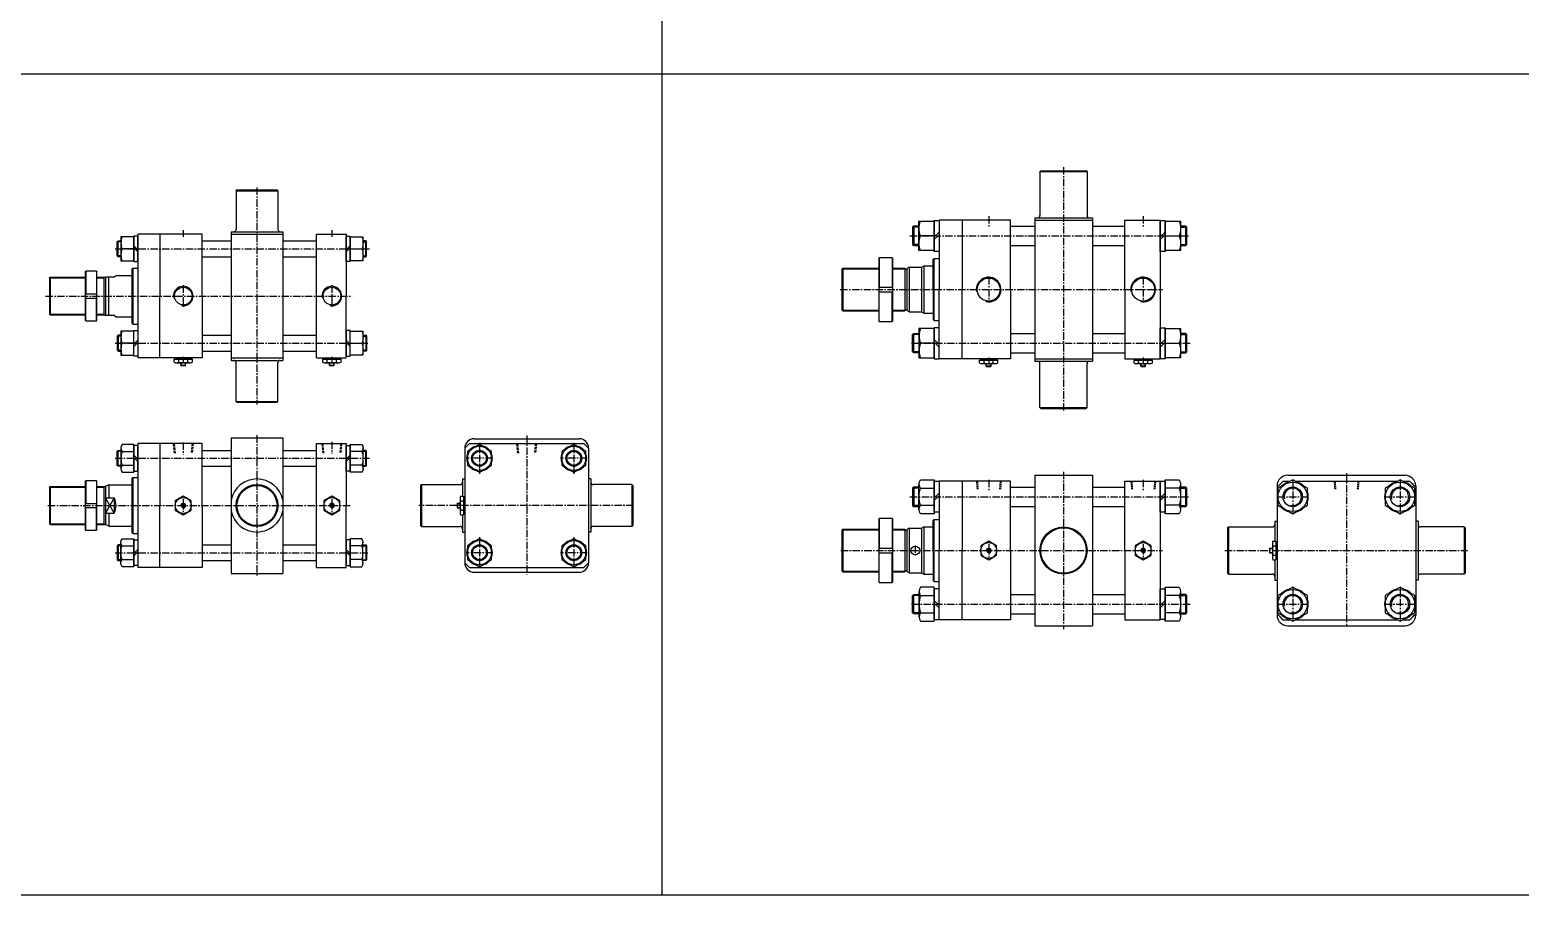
# Model space of a CAD drawing. Extents: x -819 to 8634, y 0 to 4453.
# Drawn here: x 2577 to 5105, y 0 to 1467 of the extents above; entities that cross this region are included whole.
import ezdxf

# ---------------------------------------------------------------- set-up
doc = ezdxf.new("R2010")
doc.units = 0
doc.header["$LTSCALE"] = 10
doc.header["$MEASUREMENT"] = 0
for name, pattern in [('CENTER', [2, 1.25, -0.25, 0.25, -0.25]), ('CENTERX2', [4, 2.5, -0.5, 0.5, -0.5]), ('HIDDEN', [0.375, 0.25, -0.125])]:
    doc.linetypes.add(name, pattern=pattern)
doc.layers.get('0').update_dxf_attribs({"linetype": 'CONTINUOUS'})
doc.layers.get('DEFPOINTS').update_dxf_attribs({"linetype": 'CONTINUOUS'})
for name, color, linetype in [('CEN', 1, 'CENTERX2'), ('CENTER', 1, 'CENTER'), ('ML', 7, 'CONTINUOUS'), ('THIN', 3, 'CONTINUOUS'), ('외형선', 3, 'CONTINUOUS')]:
    doc.layers.add(name, color=color, linetype=linetype)

msp = doc.modelspace()

# ---------------------------------------------------------------- linework, layer by layer
for p, q in [((3649.8, 0), (3649.8, 2934)), ((8634.1, 1392), (0, 1392)), ((8634.1, 0), (0, 0))]:
    msp.add_line(p, q)
at = {"color": 7, "linetype": 'Continuous'}
for p, q in [((2823.2, 908.7), (2823.2, 910.7)), ((2823.2, 910.7), (2852.3, 910.7)), ((2852.3, 908.7), (2852.3, 910.7)), ((3075.2, 908.7), (3075.2, 910.7)), ((3075.2, 910.7), (3104.3, 910.7)), ((3104.3, 908.7), (3104.3, 910.7)), ((2822.2, 903.7), (2822.2, 908.7)), ((2822.2, 908.7), (2828.5, 908.7)), ((2825.3, 902.7), (2850.2, 902.7)), ((2828.5, 908.7), (2853.3, 908.7)), ((2829.9, 903.7), (2829.9, 908.7)), ((2833.7, 902.9), (2833.7, 902.9)), ((2833.7, 898.2), (2833.7, 902.7)), ((2833.7, 898.2), (2834.2, 897.7)), ((2841.7, 898.2), (2833.7, 898.2)), ((2834.2, 897.7), (2841.2, 897.7)), ((2841.7, 898.2), (2841.2, 897.7)), ((2841.7, 898.2), (2841.7, 902.7)), ((2845.5, 903.7), (2845.5, 908.7)), ((2853.3, 903.7), (2853.3, 908.7)), ((3074.2, 903.7), (3074.2, 908.7)), ((3074.2, 908.7), (3080.5, 908.7)), ((3077.3, 902.7), (3102.2, 902.7)), ((3080.5, 908.7), (3105.3, 908.7)), ((3081.9, 903.7), (3081.9, 908.7)), ((3085.7, 902.9), (3085.7, 902.9)), ((3085.7, 898.2), (3085.7, 902.7)), ((3085.7, 898.2), (3086.2, 897.7)), ((3093.7, 898.2), (3085.7, 898.2)), ((3086.2, 897.7), (3093.2, 897.7)), ((3093.7, 898.2), (3093.2, 897.7)), ((3093.7, 898.2), (3093.7, 902.7)), ((3097.5, 903.7), (3097.5, 908.7)), ((3105.3, 903.7), (3105.3, 908.7)), ((4188.2, 902.2), (4188.2, 907.2)), ((4188.2, 907.2), (4194.5, 907.2)), ((4189.2, 907.2), (4189.2, 909.2)), ((4189.2, 909.2), (4218.3, 909.2)), ((4191.3, 901.2), (4216.2, 901.2)), ((4194.5, 907.2), (4219.3, 907.2)), ((4196, 902.2), (4196, 907.2)), ((4199.7, 901.4), (4199.7, 901.4)), ((4199.7, 896.7), (4199.7, 901.2)), ((4199.7, 896.7), (4200.2, 896.2)), ((4207.7, 896.7), (4199.7, 896.7)), ((4200.2, 896.2), (4207.2, 896.2)), ((4207.7, 896.7), (4207.2, 896.2)), ((4207.7, 896.7), (4207.7, 901.2)), ((4211.5, 902.2), (4211.5, 907.2)), ((4218.3, 907.2), (4218.3, 909.2)), ((4219.3, 902.2), (4219.3, 907.2)), ((4450.2, 902.2), (4450.2, 907.2)), ((4450.2, 907.2), (4456.5, 907.2)), ((4451.2, 907.2), (4451.2, 909.2)), ((4451.2, 909.2), (4480.3, 909.2)), ((4453.3, 901.2), (4478.2, 901.2)), ((4456.5, 907.2), (4481.3, 907.2)), ((4458, 902.2), (4458, 907.2)), ((4461.7, 901.4), (4461.7, 901.4)), ((4461.7, 896.7), (4461.7, 901.2)), ((4461.7, 896.7), (4462.2, 896.2)), ((4469.7, 896.7), (4461.7, 896.7)), ((4462.2, 896.2), (4469.2, 896.2)), ((4469.7, 896.7), (4469.2, 896.2)), ((4469.7, 896.7), (4469.7, 901.2)), ((4473.5, 902.2), (4473.5, 907.2)), ((4480.3, 907.2), (4480.3, 909.2)), ((4481.3, 902.2), (4481.3, 907.2)), ((3302.6, 664.6), (3302.1, 664.1)), ((3302.1, 664.1), (3302.1, 657.1)), ((3302.6, 664.6), (3307.1, 664.6)), ((3302.6, 656.6), (3302.6, 664.6)), ((3307.1, 673), (3307.1, 648.2)), ((3307.3, 664.6), (3307.3, 664.6)), ((3308, 676.2), (3313.1, 676.2)), ((3308, 668.4), (3313.1, 668.4)), ((3313.1, 676.2), (3313.1, 669.8)), ((3313.1, 675.2), (3315.1, 675.2)), ((3313.1, 669.8), (3313.1, 645)), ((3315.1, 675.2), (3315.1, 646)), ((3302.6, 656.6), (3302.1, 657.1)), ((3302.6, 656.6), (3307.1, 656.6)), ((3308, 652.8), (3313.1, 652.8)), ((3308, 645), (3313.1, 645)), ((3313.1, 646), (3315.1, 646)), ((4680.4, 588.3), (4679.9, 587.8)), ((4679.9, 587.8), (4679.9, 580.8)), ((4680.4, 588.3), (4684.9, 588.3)), ((4680.4, 580.3), (4680.4, 588.3)), ((4684.9, 596.7), (4684.9, 571.9)), ((4685.1, 588.3), (4685.1, 588.3)), ((4685.9, 599.9), (4690.9, 599.9)), ((4685.9, 592.1), (4690.9, 592.1)), ((4690.9, 599.9), (4690.9, 593.6)), ((4690.9, 598.9), (4692.9, 598.9)), ((4690.9, 593.6), (4690.9, 568.7)), ((4692.9, 598.9), (4692.9, 569.7)), ((4680.4, 580.3), (4679.9, 580.8)), ((4680.4, 580.3), (4684.9, 580.3)), ((4685.9, 576.5), (4690.9, 576.5)), ((4685.9, 568.7), (4690.9, 568.7)), ((4690.9, 569.7), (4692.9, 569.7))]:
    msp.add_line(p, q, dxfattribs=at)
for points in [[(2824.2, 652.8), (2837.7, 645), (2851.2, 652.8), (2851.2, 668.4), (2837.7, 676.2), (2824.2, 668.4)], [(2836.3, 663.1), (2834.9, 660.6), (2836.3, 658.1), (2839.2, 658.1), (2840.6, 660.6), (2839.2, 663.1)], [(3076.2, 652.8), (3089.7, 645), (3103.2, 652.8), (3103.2, 668.4), (3089.7, 676.2), (3076.2, 668.4)], [(3088.3, 663.1), (3086.9, 660.6), (3088.3, 658.1), (3091.2, 658.1), (3092.6, 660.6), (3091.2, 663.1)], [(4190.2, 576.5), (4203.7, 568.7), (4217.2, 576.5), (4217.2, 592.1), (4203.7, 599.9), (4190.2, 592.1)], [(4202.3, 586.8), (4200.9, 584.3), (4202.3, 581.8), (4205.2, 581.8), (4206.6, 584.3), (4205.2, 586.8)], [(4452.2, 576.5), (4465.7, 568.7), (4479.2, 576.5), (4479.2, 592.1), (4465.7, 599.9), (4452.2, 592.1)], [(4464.3, 586.8), (4462.9, 584.3), (4464.3, 581.8), (4467.2, 581.8), (4468.6, 584.3), (4467.2, 586.8)]]:
    msp.add_lwpolyline(points, close=True, dxfattribs=at)
for centre, radius in [((2837.7, 660.6), 13.5), ((2837.7, 660.6), 3.5), ((3089.7, 660.6), 13.5), ((3089.7, 660.6), 3.5), ((4203.7, 584.3), 13.5), ((4203.7, 584.3), 3.5), ((4465.7, 584.3), 13.5), ((4465.7, 584.3), 3.5)]:
    msp.add_circle(centre, radius, dxfattribs=at)
for centre, radius, start, end in [((2825.3, 908.3), 5.62, 235.6158, 270), ((2826, 910.9), 8.22, 241.7006, 298.2994), ((2837.7, 934), 31.3, 255.6172, 270.0141), ((2837.7, 934), 31.3, 269.9859, 284.3828), ((2849.4, 910.9), 8.22, 241.7006, 298.2994), ((3077.3, 908.3), 5.62, 235.6158, 270), ((3078, 910.9), 8.22, 241.7006, 298.2994), ((3089.7, 934), 31.3, 255.6172, 270.0141), ((3089.7, 934), 31.3, 269.9859, 284.3828), ((3101.4, 910.9), 8.22, 241.7006, 298.2994), ((4191.3, 906.8), 5.62, 235.6158, 270), ((4192.1, 909.4), 8.22, 241.7006, 298.2994), ((4203.7, 932.5), 31.3, 255.6172, 270.0141), ((4203.8, 932.5), 31.3, 269.9859, 284.3828), ((4215.4, 909.4), 8.22, 241.7006, 298.2994), ((4453.3, 906.8), 5.62, 235.6158, 270), ((4454.1, 909.4), 8.22, 241.7006, 298.2994), ((4465.7, 932.5), 31.3, 255.6172, 270.0141), ((4465.8, 932.5), 31.3, 269.9859, 284.3828), ((4477.4, 909.4), 8.22, 241.7006, 298.2994), ((3312.7, 673), 5.62, 145.6158, 180), ((3315.3, 672.3), 8.22, 151.7006, 208.2994), ((3338.4, 660.6), 31.3, 165.6172, 180.0141), ((3338.4, 660.6), 31.3, 179.9859, 194.3828), ((3315.3, 648.9), 8.22, 151.7006, 208.2994), ((4690.5, 596.7), 5.62, 145.6158, 180), ((4693.1, 596), 8.22, 151.7006, 208.2994), ((4716.2, 584.3), 31.3, 165.6172, 180.0141), ((4716.2, 584.3), 31.3, 179.9859, 194.3828), ((4693.1, 572.6), 8.22, 151.7006, 208.2994)]:
    msp.add_arc(centre, radius, start, end, dxfattribs=at)
at = {"layer": 'CEN', "color": 1, "linetype": 'CENTER'}
for p, q in [((4330.7, 1234.2), (4330.7, 819.2)), ((2962.7, 1199.7), (2962.7, 831.7)), ((2962.7, 779.6), (2962.7, 541.6)), ((4330.7, 717.8), (4330.7, 450.8))]:
    msp.add_line(p, q, dxfattribs=at)
at = {"layer": 'CENTER'}
for p, q in [((3340.1, 766.7), (3340.1, 714.5)), ((3500.1, 766.7), (3500.1, 714.5)), ((3362.7, 740.6), (3317.4, 740.6)), ((3522.7, 740.6), (3477.4, 740.6)), ((4719.4, 704.2), (4719.4, 646.5)), ((4901.4, 704.2), (4901.4, 646.5)), ((4693, 675.3), (4745.7, 675.3)), ((4875, 675.3), (4927.7, 675.3)), ((3340.1, 606.7), (3340.1, 554.5)), ((3500.1, 606.7), (3500.1, 554.5)), ((3362.7, 580.6), (3317.4, 580.6)), ((3522.7, 580.6), (3477.4, 580.6)), ((4719.4, 522.2), (4719.4, 464.5)), ((4901.4, 522.2), (4901.4, 464.5)), ((4693, 493.3), (4745.7, 493.3)), ((4875, 493.3), (4927.7, 493.3))]:
    msp.add_line(p, q, dxfattribs=at)
at = {"layer": 'DEFPOINTS', "color": 0, "linetype": 'ByBlock'}
for p in [(3311.1, 615.6), (3529.1, 615.6), (4688.9, 534.3), (4931.9, 534.3)]:
    msp.add_point(p, dxfattribs=at)
at = {"layer": 'ML'}
for p, q in [((4290.7, 1226.7), (4292.2, 1228.2)), ((4290.7, 1226.7), (4290.7, 1152.2)), ((4290.7, 1226.7), (4370.7, 1226.7)), ((4292.2, 1228.2), (4369.2, 1228.2)), ((4370.7, 1226.7), (4369.2, 1228.2)), ((4370.7, 1226.7), (4370.7, 1152.2)), ((2927.2, 1194.2), (2928.7, 1195.7)), ((2927.2, 1194.2), (2998.2, 1194.2)), ((2927.2, 1194.2), (2927.2, 1128.7)), ((2928.7, 1195.7), (2996.7, 1195.7)), ((2998.2, 1194.2), (2996.7, 1195.7)), ((2998.2, 1194.2), (2998.2, 1128.7)), ((4281.7, 1148.2), (4281.7, 905.2)), ((4281.7, 1148.2), (4379.7, 1148.2)), ((4281.7, 1144.2), (4379.7, 1144.2)), ((4379.7, 1148.2), (4379.7, 905.2)), ((4434.7, 1026.7), (4434.7, 1144.2)), ((4434.7, 1144.2), (4494.7, 1144.2)), ((4494.7, 1144.2), (4494.7, 909.2)), ((2760.7, 1120.7), (2760.7, 910.7)), ((2797.7, 1120.7), (2760.7, 1120.7)), ((2760.7, 1120.7), (2760.7, 1120.7)), ((2918.7, 1124.7), (2918.7, 906.7)), ((2918.7, 1124.7), (3006.7, 1124.7)), ((2918.7, 1120.7), (3006.7, 1120.7)), ((3006.7, 1124.7), (3006.7, 906.7)), ((4076.6, 1134.2), (4076.6, 1101.2)), ((4111.5, 1117.7), (4087.8, 1117.7)), ((4111.5, 1115.9), (4119.7, 1124.1)), ((4111.5, 1111.3), (4119.7, 1119.5)), ((4502.9, 1124.1), (4494.7, 1115.9)), ((4502.9, 1119.5), (4494.7, 1111.3)), ((4502.9, 1117.7), (4526.7, 1117.7)), ((4537.9, 1101.2), (4537.9, 1134.2)), ((2727.4, 1082.2), (2727.4, 1109.2)), ((2753.9, 1095.7), (2733.8, 1095.7)), ((2753.9, 1101), (2760.7, 1094.2)), ((2753.9, 1097.2), (2760.7, 1090.4)), ((3120.5, 1101), (3113.7, 1094.2)), ((3120.5, 1097.2), (3113.7, 1090.4)), ((3120.5, 1095.7), (3140.7, 1095.7)), ((3147.1, 1082.2), (3147.1, 1109.2)), ((2750.7, 1061.7), (2752.2, 1063.2)), ((2750.7, 1061.7), (2750.7, 969.7)), ((2752.2, 1063.2), (2752.2, 968.2)), ((3954.7, 1061.2), (3956.2, 1062.7)), ((3956.2, 1062.7), (3956.2, 990.7)), ((4017.2, 1079.7), (4018.2, 1080.7)), ((4017.2, 1079.7), (4017.2, 973.7)), ((4018.2, 1080.7), (4018.2, 1030.7)), ((4040.2, 1080.7), (4018.2, 1080.7)), ((4040.2, 1080.7), (4040.2, 1030.7)), ((4040.2, 1080.7), (4041.2, 1079.7)), ((4041.2, 973.7), (4041.2, 1079.7)), ((4068.7, 1064.7), (4064.7, 1062.4)), ((4089.7, 1064.7), (4093.7, 1066.7)), ((2610.7, 1046.2), (2612.2, 1047.7)), ((2610.7, 1046.2), (2610.7, 985.2)), ((2612.2, 1047.7), (2612.2, 983.7)), ((2671.3, 1056.7), (2672.3, 1057.7)), ((2671.3, 1056.7), (2671.3, 974.7)), ((2690.3, 1057.7), (2672.3, 1057.7)), ((2672.3, 1057.7), (2672.3, 1019.2)), ((2690.3, 1057.7), (2690.3, 1019.2)), ((2690.3, 1057.7), (2691.3, 1056.7)), ((2691.3, 974.7), (2691.3, 1056.7)), ((2702.7, 1047.7), (2702.7, 983.7)), ((2705.7, 1048.2), (2705.7, 983.2)), ((2711.7, 983.2), (2711.7, 1048.2)), ((2720.7, 1048.2), (2723.7, 1050.7)), ((2671.3, 1019.2), (2691.3, 1019.2)), ((2671.3, 1012.2), (2691.3, 1012.2)), ((2672.3, 973.7), (2672.3, 1012.2)), ((2690.3, 973.7), (2690.3, 1012.2)), ((4017.2, 1030.7), (4041.2, 1030.7)), ((4017.2, 1022.7), (4041.2, 1022.7)), ((4018.2, 972.7), (4018.2, 1022.7)), ((4040.2, 972.7), (4040.2, 1022.7)), ((4434.7, 1026.7), (4434.7, 909.2)), ((3954.7, 992.2), (3956.2, 990.7)), ((4068.7, 988.7), (4064.7, 991)), ((4089.7, 988.7), (4093.7, 986.7)), ((2610.7, 985.2), (2612.2, 983.7)), ((2671.3, 974.7), (2672.3, 973.7)), ((2672.3, 973.7), (2690.3, 973.7)), ((2690.3, 973.7), (2691.3, 974.7)), ((2720.7, 983.2), (2723.7, 980.7)), ((2750.7, 969.7), (2752.2, 968.2)), ((4018.2, 972.7), (4017.2, 973.7)), ((4018.2, 972.7), (4040.2, 972.7)), ((4040.2, 972.7), (4041.2, 973.7)), ((2727.4, 949.2), (2727.4, 922.2)), ((2753.9, 935.7), (2733.8, 935.7)), ((2753.9, 934.2), (2760.7, 941)), ((2753.9, 930.4), (2760.7, 937.2)), ((3120.5, 934.2), (3113.7, 941)), ((3120.5, 930.4), (3113.7, 937.2)), ((3120.5, 935.7), (3140.7, 935.7)), ((3147.1, 949.2), (3147.1, 922.2)), ((4076.6, 919.2), (4076.6, 952.2)), ((4111.5, 935.7), (4087.8, 935.7)), ((4111.5, 942.1), (4119.7, 933.9)), ((4111.5, 937.5), (4119.7, 929.3)), ((4502.9, 942.1), (4494.7, 933.9)), ((4502.9, 937.5), (4494.7, 929.3)), ((4502.9, 935.7), (4526.7, 935.7)), ((4537.9, 919.2), (4537.9, 952.2)), ((2797.7, 910.7), (2760.7, 910.7)), ((2918.7, 910.7), (3006.7, 910.7)), ((2918.7, 906.7), (3006.7, 906.7)), ((2927.2, 837.2), (2927.2, 902.7)), ((2998.2, 837.2), (2998.2, 902.7)), ((4281.7, 909.2), (4379.7, 909.2)), ((4281.7, 905.2), (4379.7, 905.2)), ((4290.7, 826.7), (4290.7, 901.2)), ((4370.7, 826.7), (4370.7, 901.2)), ((4434.7, 909.2), (4494.7, 909.2)), ((2927.2, 837.2), (2998.2, 837.2)), ((2927.2, 837.2), (2928.7, 835.7)), ((2928.7, 835.7), (2996.7, 835.7)), ((2998.2, 837.2), (2996.7, 835.7)), ((4290.7, 826.7), (4370.7, 826.7)), ((4290.7, 826.7), (4292.2, 825.2)), ((4292.2, 825.2), (4369.2, 825.2)), ((4370.7, 826.7), (4369.2, 825.2)), ((2731.9, 758.3), (2731.9, 722.8)), ((2797.7, 765.6), (2760.7, 765.6)), ((2760.7, 765.6), (2760.7, 765.6)), ((2760.7, 765.6), (2760.7, 555.6)), ((2918.7, 775.6), (2918.7, 545.6)), ((2918.7, 775.6), (3006.7, 775.6)), ((3006.7, 775.6), (3006.7, 545.6)), ((3142.5, 758.3), (3142.5, 722.8)), ((3323, 765.6), (3517.1, 765.6)), ((3331.1, 773.7), (3509.1, 773.7)), ((2727.4, 727.1), (2727.4, 754.1)), ((2733.8, 752.4), (2753.9, 752.4)), ((2753.9, 745.9), (2760.7, 739.1)), ((2753.9, 742.1), (2760.7, 735.3)), ((3120.5, 745.9), (3113.7, 739.1)), ((3120.5, 742.1), (3113.7, 735.3)), ((3140.7, 752.4), (3120.5, 752.4)), ((3147.1, 727.1), (3147.1, 754.1)), ((3315.1, 757.7), (3315.1, 563.5)), ((3525.1, 757.7), (3525.1, 563.5)), ((2733.8, 728.8), (2753.9, 728.8)), ((2750.7, 706.6), (2752.2, 708.1)), ((2752.2, 708.1), (2752.2, 613.1)), ((3140.7, 728.8), (3120.5, 728.8)), ((4281.7, 711.8), (4281.7, 456.8)), ((4281.7, 711.8), (4379.7, 711.8)), ((4379.7, 711.8), (4379.7, 456.8)), ((4710.9, 711.8), (4909.9, 711.8)), ((2610.7, 691.1), (2612.2, 692.6)), ((2610.7, 691.1), (2610.7, 630.1)), ((2612.2, 692.6), (2612.2, 628.6)), ((2671.3, 701.6), (2672.3, 702.6)), ((2671.3, 701.6), (2671.3, 619.6)), ((2690.3, 702.6), (2672.3, 702.6)), ((2672.3, 702.6), (2672.3, 664.1)), ((2690.3, 702.6), (2691.3, 701.6)), ((2690.3, 702.6), (2690.3, 664.1)), ((2691.3, 619.6), (2691.3, 701.6)), ((2702.7, 692.6), (2702.7, 628.6)), ((2711.7, 695.6), (2705.7, 692.6)), ((2705.7, 692.6), (2705.7, 628.6)), ((2711.7, 695.6), (2711.7, 673.6)), ((2750.7, 706.6), (2750.7, 614.6)), ((3241.6, 696.1), (3240.1, 694.6)), ((3240.1, 694.6), (3240.1, 626.6)), ((3241.6, 696.1), (3241.6, 625.1)), ((3241.6, 696.1), (3307.1, 696.1)), ((3311.1, 705.6), (3314.6, 705.6)), ((3311.1, 705.6), (3311.1, 676.2)), ((3529.1, 705.6), (3525.6, 705.6)), ((3529.1, 705.6), (3529.1, 615.6)), ((3598.6, 696.1), (3533.1, 696.1)), ((3598.6, 696.1), (3598.6, 625.1)), ((3598.6, 696.1), (3600.1, 694.6)), ((3600.1, 694.6), (3600.1, 626.6)), ((4076.6, 691.8), (4076.6, 658.8)), ((4085.5, 653.7), (4085.5, 697)), ((4087.8, 689.8), (4111.5, 689.8)), ((4434.7, 701.8), (4494.7, 701.8)), ((4434.7, 584.3), (4434.7, 701.8)), ((4494.7, 701.8), (4494.7, 466.8)), ((4526.7, 689.8), (4502.9, 689.8)), ((4528.9, 697), (4528.9, 653.7)), ((4537.9, 658.8), (4537.9, 691.8)), ((4692.9, 693.8), (4692.9, 474.8)), ((4703.3, 701.8), (4715.3, 701.8)), ((4723.5, 701.8), (4897.3, 701.8)), ((4905.5, 701.8), (4917.5, 701.8)), ((4927.9, 693.8), (4927.9, 474.8)), ((2671.3, 664.1), (2691.3, 664.1)), ((2705.7, 673.6), (2720.7, 673.6)), ((2720.7, 673.6), (2720.7, 647.6)), ((4087.8, 660.9), (4111.5, 660.9)), ((4111.5, 673.5), (4119.7, 681.7)), ((4111.5, 668.9), (4119.7, 677.1)), ((4502.9, 681.7), (4494.7, 673.5)), ((4502.9, 677.1), (4494.7, 668.9)), ((4526.7, 660.9), (4502.9, 660.9)), ((2671.3, 657.1), (2691.3, 657.1)), ((2672.3, 618.6), (2672.3, 657.1)), ((2690.3, 618.6), (2690.3, 657.1)), ((2705.7, 647.6), (2720.7, 647.6)), ((2711.7, 647.6), (2711.7, 625.6)), ((3311.1, 645), (3311.1, 615.6)), ((4017.2, 637.3), (4018.2, 638.3)), ((4017.2, 637.3), (4017.2, 531.3)), ((4040.2, 638.3), (4018.2, 638.3)), ((4018.2, 638.3), (4018.2, 588.3)), ((4040.2, 638.3), (4041.2, 637.3)), ((4040.2, 638.3), (4040.2, 588.3)), ((4041.2, 531.3), (4041.2, 637.3)), ((4688.9, 634.3), (4692.4, 634.3)), ((4688.9, 634.3), (4688.9, 599.9)), ((4931.9, 634.3), (4928.4, 634.3)), ((4931.9, 634.3), (4931.9, 534.3)), ((2610.7, 630.1), (2612.2, 628.6)), ((2671.3, 619.6), (2672.3, 618.6)), ((2672.3, 618.6), (2690.3, 618.6)), ((2690.3, 618.6), (2691.3, 619.6)), ((2711.7, 625.6), (2705.7, 628.6)), ((2750.7, 614.6), (2752.2, 613.1)), ((3241.6, 625.1), (3240.1, 626.6)), ((3241.6, 625.1), (3307.1, 625.1)), ((3311.1, 615.6), (3314.6, 615.6)), ((3529.1, 615.6), (3525.6, 615.6)), ((3598.6, 625.1), (3533.1, 625.1)), ((3598.6, 625.1), (3600.1, 626.6)), ((3954.7, 618.8), (3956.2, 620.3)), ((3956.2, 620.3), (3956.2, 548.3)), ((4068.7, 622.3), (4064.7, 620)), ((4089.7, 622.3), (4093.7, 624.3)), ((4610.4, 624.3), (4608.9, 622.8)), ((4608.9, 622.8), (4608.9, 545.8)), ((4610.4, 624.3), (4684.9, 624.3)), ((4610.4, 624.3), (4610.4, 544.3)), ((5010.4, 624.3), (4935.9, 624.3)), ((5010.4, 624.3), (5010.4, 544.3)), ((5010.4, 624.3), (5011.9, 622.8)), ((5011.9, 622.8), (5011.9, 545.8)), ((2727.4, 594.1), (2727.4, 567.1)), ((2731.9, 562.8), (2731.9, 598.3)), ((2733.8, 592.4), (2753.9, 592.4)), ((2753.9, 579.1), (2760.7, 585.9)), ((2753.9, 575.3), (2760.7, 582.1)), ((3120.5, 579.1), (3113.7, 585.9)), ((3120.5, 575.3), (3113.7, 582.1)), ((3140.7, 592.4), (3120.5, 592.4)), ((3142.5, 562.8), (3142.5, 598.3)), ((3147.1, 594.1), (3147.1, 567.1)), ((4017.2, 588.3), (4041.2, 588.3)), ((4434.7, 584.3), (4434.7, 466.8)), ((2733.8, 568.8), (2753.9, 568.8)), ((3140.7, 568.8), (3120.5, 568.8)), ((4017.2, 580.3), (4041.2, 580.3)), ((4018.2, 530.3), (4018.2, 580.3)), ((4040.2, 530.3), (4040.2, 580.3)), ((4688.9, 568.7), (4688.9, 534.3)), ((2797.7, 555.6), (2760.7, 555.6)), ((2918.7, 545.6), (3006.7, 545.6)), ((3323, 555.6), (3517.1, 555.6)), ((3331.1, 547.5), (3509.1, 547.5)), ((3954.7, 549.8), (3956.2, 548.3)), ((4018.2, 530.3), (4017.2, 531.3)), ((4040.2, 530.3), (4041.2, 531.3)), ((4068.7, 546.3), (4064.7, 548.6)), ((4089.7, 546.3), (4093.7, 544.3)), ((4610.4, 544.3), (4608.9, 545.8)), ((4610.4, 544.3), (4684.9, 544.3)), ((4688.9, 534.3), (4692.4, 534.3)), ((4931.9, 534.3), (4928.4, 534.3)), ((5010.4, 544.3), (4935.9, 544.3)), ((5010.4, 544.3), (5011.9, 545.8)), ((4018.2, 530.3), (4040.2, 530.3)), ((4076.6, 476.8), (4076.6, 509.8)), ((4085.5, 515), (4085.5, 471.7)), ((4087.8, 507.8), (4111.5, 507.8)), ((4526.7, 507.8), (4502.9, 507.8)), ((4528.9, 515), (4528.9, 471.7)), ((4537.9, 476.8), (4537.9, 509.8)), ((4111.5, 499.7), (4119.7, 491.5)), ((4111.5, 495.1), (4119.7, 486.9)), ((4502.9, 499.7), (4494.7, 491.5)), ((4502.9, 495.1), (4494.7, 486.9)), ((4087.8, 478.9), (4111.5, 478.9)), ((4281.7, 456.8), (4379.7, 456.8)), ((4434.7, 466.8), (4494.7, 466.8)), ((4526.7, 478.9), (4502.9, 478.9)), ((4703.3, 466.8), (4715.3, 466.8)), ((4710.9, 456.8), (4909.9, 456.8)), ((4723.5, 466.8), (4897.3, 466.8)), ((4905.5, 466.8), (4917.5, 466.8))]:
    msp.add_line(p, q, dxfattribs=at)
at = {"layer": 'ML', "color": 7}
for p, q in [((4119.7, 1144.2), (4119.7, 1026.7)), ((4240.7, 1144.2), (4119.7, 1144.2)), ((4158.7, 1144.2), (4158.7, 1026.7)), ((4240.7, 1026.7), (4240.7, 1144.2)), ((4061.7, 1062.7), (4061.7, 990.7)), ((4064.7, 1062.4), (4064.7, 991)), ((4068.7, 1064.7), (4068.7, 988.7)), ((4089.7, 1064.7), (4089.7, 988.7)), ((4093.7, 1066.7), (4093.7, 986.7)), ((3954.7, 1061.2), (3954.7, 992.2)), ((4119.7, 909.2), (4119.7, 1026.7)), ((4158.7, 909.2), (4158.7, 1026.7)), ((4240.7, 1026.7), (4240.7, 909.2)), ((4240.7, 909.2), (4119.7, 909.2)), ((4240.7, 909.2), (4158.7, 909.2)), ((4240.7, 701.8), (4119.7, 701.8)), ((4119.7, 701.8), (4119.7, 584.3)), ((4158.7, 701.8), (4158.7, 584.3)), ((4240.7, 584.3), (4240.7, 701.8)), ((3954.7, 618.8), (3954.7, 549.8)), ((4061.7, 620.3), (4061.7, 548.3)), ((4064.7, 620), (4064.7, 548.6)), ((4068.7, 622.3), (4068.7, 546.3)), ((4089.7, 622.3), (4089.7, 546.3)), ((4093.7, 624.3), (4093.7, 544.3)), ((4119.7, 466.8), (4119.7, 584.3)), ((4158.7, 466.8), (4158.7, 584.3)), ((4240.7, 584.3), (4240.7, 466.8)), ((4240.7, 466.8), (4119.7, 466.8)), ((4240.7, 466.8), (4158.7, 466.8))]:
    msp.add_line(p, q, dxfattribs=at)
at = {"layer": 'ML', "color": 2}
for p, q in [((2702.7, 1046.7), (2704.5, 1047.7)), ((2702.7, 984.7), (2704.5, 983.7)), ((2834.2, 902.9), (2834.2, 902.9)), ((2834.2, 897.7), (2834.2, 902.7)), ((2841.2, 897.7), (2841.2, 902.7)), ((3086.2, 902.9), (3086.2, 902.9)), ((3086.2, 897.7), (3086.2, 902.7)), ((3093.2, 897.7), (3093.2, 902.7)), ((4200.2, 901.4), (4200.2, 901.4)), ((4200.2, 896.2), (4200.2, 901.2)), ((4207.2, 896.2), (4207.2, 901.2)), ((4462.2, 901.4), (4462.2, 901.4)), ((4462.2, 896.2), (4462.2, 901.2)), ((4469.2, 896.2), (4469.2, 901.2)), ((2702.7, 691.6), (2704.5, 692.6)), ((2720.7, 673.6), (2705.7, 647.6)), ((2720.7, 647.6), (2705.7, 673.6)), ((3302.1, 664.1), (3307.1, 664.1)), ((3307.3, 664.1), (3307.3, 664.1)), ((3302.1, 657.1), (3307.1, 657.1)), ((2702.7, 629.6), (2704.5, 628.6)), ((4679.9, 587.8), (4684.9, 587.8)), ((4685.1, 587.8), (4685.1, 587.8)), ((4679.9, 580.8), (4684.9, 580.8))]:
    msp.add_line(p, q, dxfattribs=at)
at = {"layer": 'ML', "color": 1, "linetype": 'CENTER'}
for p, q in [((4203.7, 1047.6), (4203.7, 1005.7)), ((4465.7, 1047.6), (4465.7, 1005.7)), ((2837.7, 1033.9), (2837.7, 997.4)), ((3089.7, 1033.9), (3089.7, 997.4)), ((2837.7, 912.9), (2837.7, 901.4)), ((3089.7, 912.9), (3089.7, 901.4)), ((4203.7, 911.4), (4203.7, 899.9)), ((4465.7, 911.4), (4465.7, 899.9)), ((3420.1, 779.2), (3420.1, 543.5)), ((4810.4, 715.2), (4810.4, 455)), ((2837.7, 671.6), (2837.7, 649.6)), ((3089.7, 671.6), (3089.7, 649.6)), ((3601.5, 660.6), (3237.3, 660.6)), ((4079.2, 592.6), (4079.2, 576.1)), ((4203.7, 595.3), (4203.7, 573.3)), ((4465.7, 595.3), (4465.7, 573.3)), ((4604.4, 584.3), (5015.8, 584.3))]:
    msp.add_line(p, q, dxfattribs=at)
at = {"layer": 'ML', "color": 6, "linetype": 'HIDDEN', "ltscale": 1.5}
for p, q in [((2822.7, 749.6), (2821.1, 765.6)), ((2824.3, 749.6), (2822.7, 765.6)), ((2852.7, 765.6), (2851.1, 749.6)), ((2854.3, 765.6), (2852.7, 749.6)), ((3074.7, 749.6), (3073.1, 765.6)), ((3076.3, 749.6), (3074.7, 765.6)), ((3104.7, 765.6), (3103.1, 749.6)), ((3106.3, 765.6), (3104.7, 749.6)), ((3405.1, 749.6), (3403.5, 765.6)), ((3406.7, 749.6), (3405.1, 765.6)), ((3435.1, 765.6), (3433.5, 749.6)), ((3436.7, 765.6), (3435.1, 749.6))]:
    msp.add_line(p, q, dxfattribs=at)
at = {"layer": 'ML', "color": 6, "linetype": 'HIDDEN'}
for p, q in [((4182.8, 701.8), (4184, 687.8)), ((4184.3, 701.8), (4185.5, 687.8)), ((4223.2, 701.8), (4222, 687.8)), ((4224.7, 701.8), (4223.5, 687.8)), ((4444.8, 701.8), (4446, 687.8)), ((4446.3, 701.8), (4447.5, 687.8)), ((4485.2, 701.8), (4484, 687.8)), ((4486.7, 701.8), (4485.5, 687.8)), ((4789.4, 701.8), (4790.7, 687.8)), ((4790.9, 701.8), (4792.1, 687.8)), ((4829.9, 701.8), (4828.6, 687.8)), ((4831.3, 701.8), (4830.1, 687.8))]:
    msp.add_line(p, q, dxfattribs=at)
at = {"layer": 'ML'}
for points in [[(4111.5, 1092.7), (4085.5, 1092.7), (4085.5, 1142.7), (4111.5, 1142.7)], [(4502.9, 1142.7), (4528.9, 1142.7), (4528.9, 1092.7), (4502.9, 1092.7)], [(2753.9, 1116.2), (2731.9, 1116.2), (2731.9, 1075.2), (2753.9, 1075.2)], [(3120.5, 1116.2), (3142.5, 1116.2), (3142.5, 1075.2), (3120.5, 1075.2)], [(4111.5, 960.7), (4085.5, 960.7), (4085.5, 910.7), (4111.5, 910.7)], [(4502.9, 960.7), (4528.9, 960.7), (4528.9, 910.7), (4502.9, 910.7)], [(2753.9, 956.2), (2731.9, 956.2), (2731.9, 915.2), (2753.9, 915.2)], [(3120.5, 956.2), (3142.5, 956.2), (3142.5, 915.2), (3120.5, 915.2)]]:
    msp.add_lwpolyline(points, close=True, dxfattribs=at)
for points in [[(4087.8, 1092.7, -0.178633), (4087.8, 1117.7, -0.178633), (4087.8, 1142.7)], [(4526.7, 1142.7, -0.178633), (4526.7, 1117.7, -0.178633), (4526.7, 1092.7)], [(2733.8, 1116.2, 0.178633), (2733.8, 1095.7, 0.178633), (2733.8, 1075.2)], [(3140.7, 1116.2, -0.178633), (3140.7, 1095.7, -0.178633), (3140.7, 1075.2)], [(4087.8, 960.7, 0.178633), (4087.8, 935.7, 0.178633), (4087.8, 910.7)], [(4526.7, 960.7, -0.178633), (4526.7, 935.7, -0.178633), (4526.7, 910.7)], [(2733.8, 956.2, 0.178633), (2733.8, 935.7, 0.178633), (2733.8, 915.2)], [(3140.7, 956.2, -0.178633), (3140.7, 935.7, -0.178633), (3140.7, 915.2)], [(2753.9, 764.3), (2733.8, 764.3, 0.309401), (2733.8, 752.4, 0.154701), (2733.8, 728.8, 0.309401), (2733.8, 716.9), (2753.9, 716.9), (2753.9, 764.3)], [(3120.5, 764.3), (3140.7, 764.3, -0.309401), (3140.7, 752.4, -0.154701), (3140.7, 728.8, -0.309401), (3140.7, 716.9), (3120.5, 716.9), (3120.5, 764.3)], [(4111.5, 646.5), (4087.8, 646.5, -0.309401), (4087.8, 660.9, -0.154701), (4087.8, 689.8, -0.309401), (4087.8, 704.2), (4111.5, 704.2), (4111.5, 646.5)], [(4502.9, 704.2), (4526.7, 704.2, -0.309401), (4526.7, 689.8, -0.154701), (4526.7, 660.9, -0.309401), (4526.7, 646.5), (4502.9, 646.5), (4502.9, 704.2)], [(2753.9, 556.9), (2733.8, 556.9, -0.309401), (2733.8, 568.8, -0.154701), (2733.8, 592.4, -0.309401), (2733.8, 604.3), (2753.9, 604.3), (2753.9, 556.9)], [(3120.5, 556.9), (3140.7, 556.9, 0.309401), (3140.7, 568.8, 0.154701), (3140.7, 592.4, 0.309401), (3140.7, 604.3), (3120.5, 604.3), (3120.5, 556.9)], [(4111.5, 522.2), (4087.8, 522.2, 0.309401), (4087.8, 507.8, 0.154701), (4087.8, 478.9, 0.309401), (4087.8, 464.5), (4111.5, 464.5), (4111.5, 522.2)], [(4502.9, 522.2), (4526.7, 522.2, -0.309401), (4526.7, 507.8, -0.154701), (4526.7, 478.9, -0.309401), (4526.7, 464.5), (4502.9, 464.5), (4502.9, 522.2)]]:
    msp.add_lwpolyline(points, format="xyb", dxfattribs=at)
for points in [[(4119.7, 1143.9), (4119.7, 1091.4), (4111.5, 1091.4), (4111.5, 1143.9), (4119.7, 1143.9)], [(4494.7, 1091.4), (4494.7, 1143.9), (4502.9, 1143.9), (4502.9, 1091.4), (4494.7, 1091.4)], [(2760.7, 1074), (2760.7, 1117.3), (2753.9, 1117.3), (2753.9, 1074), (2760.7, 1074)], [(3113.7, 1074), (3113.7, 1117.3), (3120.5, 1117.3), (3120.5, 1074), (3113.7, 1074)], [(4085.5, 1134.2), (4076.6, 1134.2), (4074.7, 1132.3), (4074.7, 1103.1), (4076.6, 1101.2), (4085.5, 1101.2)], [(4528.9, 1101.2), (4537.9, 1101.2), (4539.7, 1103.1), (4539.7, 1132.3), (4537.9, 1134.2), (4528.9, 1134.2)], [(2731.9, 1082.2), (2727.4, 1082.2), (2725.7, 1083.8), (2725.7, 1107.6), (2727.4, 1109.2), (2731.9, 1109.2)], [(3142.5, 1082.2), (3147.1, 1082.2), (3148.7, 1083.8), (3148.7, 1107.6), (3147.1, 1109.2), (3142.5, 1109.2)], [(4119.7, 909.4), (4119.7, 961.9), (4111.5, 961.9), (4111.5, 909.4), (4119.7, 909.4)], [(4494.7, 909.4), (4494.7, 961.9), (4502.9, 961.9), (4502.9, 909.4), (4494.7, 909.4)], [(2731.9, 949.2), (2727.4, 949.2), (2725.7, 947.6), (2725.7, 923.8), (2727.4, 922.2), (2731.9, 922.2)], [(2760.7, 957.3), (2760.7, 914), (2753.9, 914), (2753.9, 957.3), (2760.7, 957.3)], [(3113.7, 957.3), (3113.7, 914), (3120.5, 914), (3120.5, 957.3), (3113.7, 957.3)], [(3142.5, 949.2), (3147.1, 949.2), (3148.7, 947.6), (3148.7, 923.8), (3147.1, 922.2), (3142.5, 922.2)], [(4085.5, 919.2), (4076.6, 919.2), (4074.7, 921.1), (4074.7, 950.3), (4076.6, 952.2), (4085.5, 952.2)], [(4528.9, 919.2), (4537.9, 919.2), (4539.7, 921.1), (4539.7, 950.3), (4537.9, 952.2), (4528.9, 952.2)], [(2760.7, 718.9), (2760.7, 762.2), (2753.9, 762.2), (2753.9, 718.9), (2760.7, 718.9)], [(3113.7, 718.9), (3113.7, 762.2), (3120.5, 762.2), (3120.5, 718.9), (3113.7, 718.9)], [(3319.6, 752.4), (3319.6, 728.8), (3340.1, 716.9), (3360.6, 728.8), (3360.6, 752.4), (3340.1, 764.3), (3319.6, 752.4)], [(3479.6, 752.4), (3479.6, 728.8), (3500.1, 716.9), (3520.6, 728.8), (3520.6, 752.4), (3500.1, 764.3), (3479.6, 752.4)], [(2731.9, 727.1), (2727.4, 727.1), (2725.7, 728.7), (2725.7, 752.5), (2727.4, 754.1), (2731.9, 754.1)], [(3142.5, 727.1), (3147.1, 727.1), (3148.7, 728.7), (3148.7, 752.5), (3147.1, 754.1), (3142.5, 754.1)], [(4085.5, 691.8), (4076.6, 691.8), (4074.7, 689.9), (4074.7, 660.7), (4076.6, 658.8), (4085.5, 658.8)], [(4119.7, 701.6), (4119.7, 649.1), (4111.5, 649.1), (4111.5, 701.6), (4119.7, 701.6)], [(4494.7, 649.1), (4494.7, 701.6), (4502.9, 701.6), (4502.9, 649.1), (4494.7, 649.1)], [(4528.9, 658.8), (4537.9, 658.8), (4539.7, 660.7), (4539.7, 689.9), (4537.9, 691.8), (4528.9, 691.8)], [(4694.4, 689.8), (4694.4, 660.9), (4719.4, 646.5), (4744.4, 660.9), (4744.4, 689.8), (4719.4, 704.2), (4694.4, 689.8)], [(4876.4, 689.8), (4876.4, 660.9), (4901.4, 646.5), (4926.4, 660.9), (4926.4, 689.8), (4901.4, 704.2), (4876.4, 689.8)], [(2731.9, 594.1), (2727.4, 594.1), (2725.7, 592.5), (2725.7, 568.7), (2727.4, 567.1), (2731.9, 567.1)], [(2760.7, 602.2), (2760.7, 558.9), (2753.9, 558.9), (2753.9, 602.2), (2760.7, 602.2)], [(3113.7, 602.2), (3113.7, 558.9), (3120.5, 558.9), (3120.5, 602.2), (3113.7, 602.2)], [(3142.5, 594.1), (3147.1, 594.1), (3148.7, 592.5), (3148.7, 568.7), (3147.1, 567.1), (3142.5, 567.1)], [(3319.6, 592.4), (3319.6, 568.8), (3340.1, 556.9), (3360.6, 568.8), (3360.6, 592.4), (3340.1, 604.3), (3319.6, 592.4)], [(3479.6, 592.4), (3479.6, 568.8), (3500.1, 556.9), (3520.6, 568.8), (3520.6, 592.4), (3500.1, 604.3), (3479.6, 592.4)], [(4085.5, 476.8), (4076.6, 476.8), (4074.7, 478.7), (4074.7, 507.9), (4076.6, 509.8), (4085.5, 509.8)], [(4119.7, 467.1), (4119.7, 519.6), (4111.5, 519.6), (4111.5, 467.1), (4119.7, 467.1)], [(4494.7, 467.1), (4494.7, 519.6), (4502.9, 519.6), (4502.9, 467.1), (4494.7, 467.1)], [(4528.9, 476.8), (4537.9, 476.8), (4539.7, 478.7), (4539.7, 507.9), (4537.9, 509.8), (4528.9, 509.8)], [(4694.4, 507.8), (4694.4, 478.9), (4719.4, 464.5), (4744.4, 478.9), (4744.4, 507.8), (4719.4, 522.2), (4694.4, 507.8)], [(4876.4, 507.8), (4876.4, 478.9), (4901.4, 464.5), (4926.4, 478.9), (4926.4, 507.8), (4901.4, 522.2), (4876.4, 507.8)]]:
    msp.add_lwpolyline(points, dxfattribs=at)
for centre, radius in [((4203.7, 1026.7), 19.5), ((4465.7, 1026.7), 19.5), ((2837.7, 1015.7), 15), ((3089.7, 1015.7), 15), ((3340.1, 740.6), 20.5), ((3500.1, 740.6), 20.5), ((3340.1, 740.6), 13.5), ((3500.1, 740.6), 13.5), ((2962.7, 660.6), 35.5), ((2962.7, 660.6), 34), ((4719.4, 675.3), 25), ((4719.4, 675.3), 16.5), ((4901.4, 675.3), 25), ((4901.4, 675.3), 16.5), ((4330.7, 584.3), 40), ((4330.7, 584.3), 38.5), ((3340.1, 580.6), 20.5), ((3340.1, 580.6), 13.5), ((3500.1, 580.6), 20.5), ((3500.1, 580.6), 13.5), ((4079.2, 584.3), 7.5), ((4719.4, 493.3), 25), ((4719.4, 493.3), 16.5), ((4901.4, 493.3), 25), ((4901.4, 493.3), 16.5)]:
    msp.add_circle(centre, radius, dxfattribs=at)
at = {"layer": 'ML', "color": 2}
for centre in [(3340.1, 740.6), (3500.1, 740.6), (3340.1, 580.6), (3500.1, 580.6)]:
    msp.add_circle(centre, 11.9, dxfattribs=at)
at = {"layer": 'ML'}
for centre, radius, start, end in [((4286.7, 1152.2), 4, 270, 0), ((4374.7, 1152.2), 4, 180, 270), ((2923.2, 1128.7), 4, 270, 0), ((3002.2, 1128.7), 4, 180, 270), ((2923.2, 902.7), 4, 0, 90), ((3002.2, 902.7), 4, 90, 180), ((4286.7, 901.2), 4, 0, 90), ((4374.7, 901.2), 4, 90, 180), ((3331.1, 757.7), 16, 90, 180), ((3420.1, 660.6), 143, 132.7548, 137.2452), ((3340.1, 740.6), 21.6, 101.2415, 138.7585), ((3340.1, 740.6), 21.6, 41.2415, 78.7585), ((3500.1, 740.6), 21.6, 101.2415, 138.7585), ((3500.1, 740.6), 21.6, 41.2415, 78.7585), ((3509.1, 757.7), 16, 0, 90), ((3420.1, 660.6), 143, 42.7548, 47.2452), ((3340.1, 740.6), 21.6, 161.2415, 198.7585), ((3340.1, 740.6), 21.6, 341.2415, 18.7585), ((3500.1, 740.6), 21.6, 161.2415, 198.7585), ((3500.1, 740.6), 21.6, 341.2415, 18.7585), ((3340.1, 740.6), 21.6, 221.2415, 258.7585), ((3340.1, 740.6), 21.6, 281.2415, 318.7585), ((3500.1, 740.6), 21.6, 221.2415, 258.7585), ((3500.1, 740.6), 21.6, 281.2415, 318.7585), ((4710.9, 693.8), 18, 90, 180), ((4909.9, 693.8), 18, 0, 90), ((2962.7, 660.6), 45, 12.1015, 167.8985), ((3307.1, 700.1), 4, 270, 0), ((3314.6, 706.1), 0.5, 270, 0), ((3525.6, 706.1), 0.5, 180, 270), ((3533.1, 700.1), 4, 180, 270), ((4810.4, 584.3), 159, 132.3542, 137.6458), ((4719.4, 675.3), 26.2, 162.2472, 197.7528), ((4719.4, 675.3), 26.2, 102.2472, 137.7528), ((4719.4, 675.3), 26.2, 42.2472, 77.7528), ((4719.4, 675.3), 26.2, 342.2472, 17.7528), ((4901.4, 675.3), 26.2, 162.2472, 197.7528), ((4901.4, 675.3), 26.2, 102.2472, 137.7528), ((4901.4, 675.3), 26.2, 42.2472, 77.7528), ((4810.4, 584.3), 159, 42.3542, 47.6458), ((4901.4, 675.3), 26.2, 342.2472, 17.7528), ((2694.1, 660.6), 29.6, 333.9922, 26.0078), ((4719.4, 675.3), 26.2, 222.2472, 257.7528), ((4719.4, 675.3), 26.2, 282.2472, 317.7528), ((4901.4, 675.3), 26.2, 222.2472, 257.7528), ((4901.4, 675.3), 26.2, 282.2472, 317.7528), ((2962.7, 660.6), 45, 192.1015, 347.8985), ((4692.4, 634.8), 0.5, 270, 0), ((4928.4, 634.8), 0.5, 180, 270), ((3307.1, 621.1), 4, 0, 90), ((3314.6, 615.1), 0.5, 0, 90), ((3525.6, 615.1), 0.5, 90, 180), ((3533.1, 621.1), 4, 90, 180), ((4684.9, 628.3), 4, 270, 0), ((4935.9, 628.3), 4, 180, 270), ((3340.1, 580.6), 21.6, 161.2415, 198.7585), ((3340.1, 580.6), 21.6, 101.2415, 138.7585), ((3340.1, 580.6), 21.6, 41.2415, 78.7585), ((3340.1, 580.6), 21.6, 341.2415, 18.7585), ((3500.1, 580.6), 21.6, 161.2415, 198.7585), ((3500.1, 580.6), 21.6, 101.2415, 138.7585), ((3500.1, 580.6), 21.6, 41.2415, 78.7585), ((3500.1, 580.6), 21.6, 341.2415, 18.7585), ((3420.1, 660.6), 143, 222.7548, 227.2452), ((3331.1, 563.5), 16, 180, 270), ((3340.1, 580.6), 21.6, 221.2415, 258.7585), ((3340.1, 580.6), 21.6, 281.2415, 318.7585), ((3500.1, 580.6), 21.6, 221.2415, 258.7585), ((3500.1, 580.6), 21.6, 281.2415, 318.7585), ((3509.1, 563.5), 16, 270, 0), ((3420.1, 660.6), 143, 312.7548, 317.2452), ((4684.9, 540.3), 4, 0, 90), ((4692.4, 533.8), 0.5, 0, 90), ((4928.4, 533.8), 0.5, 90, 180), ((4935.9, 540.3), 4, 90, 180), ((4719.4, 493.3), 26.2, 102.2472, 137.7528), ((4719.4, 493.3), 26.2, 42.2472, 77.7528), ((4901.4, 493.3), 26.2, 102.2472, 137.7528), ((4901.4, 493.3), 26.2, 42.2472, 77.7528), ((4719.4, 493.3), 26.2, 162.2472, 197.7528), ((4719.4, 493.3), 26.2, 342.2472, 17.7528), ((4901.4, 493.3), 26.2, 162.2472, 197.7528), ((4901.4, 493.3), 26.2, 342.2472, 17.7528), ((4810.4, 584.3), 159, 222.3542, 227.6458), ((4710.9, 474.8), 18, 180, 270), ((4719.4, 493.3), 26.2, 222.2472, 257.7528), ((4719.4, 493.3), 26.2, 282.2472, 317.7528), ((4901.4, 493.3), 26.2, 222.2472, 257.7528), ((4901.4, 493.3), 26.2, 282.2472, 317.7528), ((4909.9, 474.8), 18, 270, 0), ((4810.4, 584.3), 159, 312.3542, 317.6458)]:
    msp.add_arc(centre, radius, start, end, dxfattribs=at)
at = {"layer": 'ML', "color": 2}
for centre, radius, start, end in [((4203.7, 1026.7), 21, 257.2786, 188.7835), ((4465.7, 1026.7), 21, 257.2786, 188.7835), ((2837.7, 1015.7), 16.6, 258.5736, 189.2846), ((3089.7, 1015.7), 16.6, 258.5736, 189.2846), ((4719.4, 675.3), 14.6, 255.4042, 192.5338), ((4901.4, 675.3), 14.6, 255.4042, 192.5338), ((2837.7, 660.6), 4, 270, 180), ((3089.7, 660.6), 4, 270, 180), ((4203.7, 584.3), 4, 270, 180), ((4465.7, 584.3), 4, 270, 180), ((4719.4, 493.3), 14.6, 255.4042, 192.5338), ((4901.4, 493.3), 14.6, 255.4042, 192.5338)]:
    msp.add_arc(centre, radius, start, end, dxfattribs=at)
at = {"layer": 'THIN'}
for p, q in [((4085.5, 1132.3), (4074.7, 1132.3)), ((4528.9, 1132.3), (4539.7, 1132.3)), ((4085.5, 1103.1), (4074.7, 1103.1)), ((4528.9, 1103.1), (4539.7, 1103.1)), ((4085.5, 950.3), (4074.7, 950.3)), ((4528.9, 950.3), (4539.7, 950.3)), ((4085.5, 921.1), (4074.7, 921.1)), ((4528.9, 921.1), (4539.7, 921.1)), ((4085.5, 689.9), (4074.7, 689.9)), ((4528.9, 689.9), (4539.7, 689.9)), ((4085.5, 660.7), (4074.7, 660.7)), ((4528.9, 660.7), (4539.7, 660.7)), ((4085.5, 507.9), (4074.7, 507.9)), ((4528.9, 507.9), (4539.7, 507.9)), ((4085.5, 478.7), (4074.7, 478.7)), ((4528.9, 478.7), (4539.7, 478.7))]:
    msp.add_line(p, q, dxfattribs=at)
at = {"layer": 'THIN', "color": 2}
for p, q in [((2731.9, 1107.6), (2725.7, 1107.6)), ((3142.5, 1107.6), (3148.7, 1107.6)), ((2731.9, 1083.8), (2725.7, 1083.8)), ((3142.5, 1083.8), (3148.7, 1083.8)), ((2731.9, 947.6), (2725.7, 947.6)), ((3142.5, 947.6), (3148.7, 947.6)), ((2731.9, 923.8), (2725.7, 923.8)), ((3142.5, 923.8), (3148.7, 923.8)), ((2731.9, 752.5), (2725.7, 752.5)), ((3142.5, 752.5), (3148.7, 752.5)), ((2731.9, 728.7), (2725.7, 728.7)), ((3142.5, 728.7), (3148.7, 728.7)), ((2731.9, 592.5), (2725.7, 592.5)), ((3142.5, 592.5), (3148.7, 592.5)), ((2731.9, 568.7), (2725.7, 568.7)), ((3142.5, 568.7), (3148.7, 568.7))]:
    msp.add_line(p, q, dxfattribs=at)
at = {"layer": '외형선', "color": 1, "linetype": 'CENTER'}
for p, q in [((4203.7, 1151), (4203.7, 1132.6)), ((4465.7, 1151), (4465.7, 1132.6)), ((2837.7, 1127.1), (2837.7, 1115.9)), ((3089.7, 1127.1), (3089.7, 1115.9)), ((4070.1, 1117.7), (4542.9, 1117.7)), ((2721.9, 1095.7), (3153.8, 1095.7)), ((2604, 1015.7), (3124.3, 1015.7)), ((3951.9, 1026.7), (4498.3, 1026.7)), ((2721.9, 935.7), (3150.8, 935.7)), ((4073, 935.7), (4546.5, 935.7)), ((2837.7, 767.5), (2837.7, 747.2)), ((3089.7, 768.7), (3089.7, 748.1)), ((2721.9, 740.6), (3153.8, 740.6)), ((4203.7, 704), (4203.7, 685.6)), ((4465.7, 704), (4465.7, 685.6)), ((2608.1, 660.6), (3121.2, 660.6)), ((4070.1, 675.3), (4542.9, 675.3)), ((3952.8, 584.3), (4498.3, 584.3)), ((2721.9, 580.6), (3150.8, 580.6)), ((4073, 493.3), (4546.5, 493.3))]:
    msp.add_line(p, q, dxfattribs=at)
at = {"layer": '외형선', "color": 7}
for p, q in [((2869.7, 1120.7), (2797.7, 1120.7)), ((2797.7, 1120.7), (2797.7, 1015.7)), ((2869.7, 1015.7), (2869.7, 1120.7)), ((3063.7, 1015.7), (3063.7, 1120.7)), ((3063.7, 1120.7), (3113.7, 1120.7)), ((3113.7, 1120.7), (3113.7, 1015.7)), ((3956.2, 1062.7), (4017.2, 1062.7)), ((4041.2, 1062.7), (4061.7, 1062.7)), ((4068.7, 1064.7), (4089.7, 1064.7)), ((4093.7, 1066.7), (4109.7, 1066.7)), ((4109.7, 1077.7), (4111.2, 1079.2)), ((4109.7, 1026.7), (4109.7, 1077.7)), ((4111.2, 974.2), (4111.2, 1079.2)), ((4111.2, 1079.2), (4119.7, 1079.2)), ((4061.7, 1061.2), (4064.7, 1061.2)), ((2797.7, 910.7), (2797.7, 1015.7)), ((2869.7, 1015.7), (2869.7, 910.7)), ((3063.7, 910.7), (3063.7, 1015.7)), ((3113.7, 910.7), (3113.7, 1015.7)), ((4109.7, 1026.7), (4109.7, 975.7)), ((3956.2, 990.7), (4017.2, 990.7)), ((4041.2, 990.7), (4061.7, 990.7)), ((4061.7, 992.2), (4064.7, 992.2)), ((4068.7, 988.7), (4089.7, 988.7)), ((4093.7, 986.7), (4109.7, 986.7)), ((4109.7, 975.7), (4111.2, 974.2)), ((4111.2, 974.2), (4119.7, 974.2)), ((2869.7, 910.7), (2797.7, 910.7)), ((3063.7, 910.7), (3113.7, 910.7)), ((2869.7, 765.6), (2797.7, 765.6)), ((2797.7, 765.6), (2797.7, 660.6)), ((2869.7, 660.6), (2869.7, 765.6)), ((3063.7, 765.6), (3113.7, 765.6)), ((3063.7, 660.6), (3063.7, 765.6)), ((3113.7, 765.6), (3113.7, 660.6)), ((2797.7, 555.6), (2797.7, 660.6)), ((2869.7, 660.6), (2869.7, 555.6)), ((3063.7, 555.6), (3063.7, 660.6)), ((3113.7, 555.6), (3113.7, 660.6)), ((4109.7, 635.3), (4111.2, 636.8)), ((4109.7, 584.3), (4109.7, 635.3)), ((4111.2, 531.8), (4111.2, 636.8)), ((4111.2, 636.8), (4119.7, 636.8)), ((3956.2, 620.3), (4017.2, 620.3)), ((4041.2, 620.3), (4061.7, 620.3)), ((4061.7, 618.8), (4064.7, 618.8)), ((4068.7, 622.3), (4089.7, 622.3)), ((4093.7, 624.3), (4109.7, 624.3)), ((4109.7, 584.3), (4109.7, 533.3)), ((2869.7, 555.6), (2797.7, 555.6)), ((3063.7, 555.6), (3113.7, 555.6)), ((3956.2, 548.3), (4017.2, 548.3)), ((4041.2, 548.3), (4061.7, 548.3)), ((4061.7, 549.8), (4064.7, 549.8)), ((4068.7, 546.3), (4089.7, 546.3)), ((4093.7, 544.3), (4109.7, 544.3)), ((4109.7, 533.3), (4111.2, 531.8)), ((4111.2, 531.8), (4119.7, 531.8))]:
    msp.add_line(p, q, dxfattribs=at)
at = {"layer": '외형선', "color": 7, "linetype": 'Continuous'}
for p, q in [((4240.7, 1134.2), (4281.7, 1134.2)), ((4379.7, 1134.2), (4434.7, 1134.2)), ((2869.7, 1109.2), (2918.7, 1109.2)), ((3006.7, 1109.2), (3063.7, 1109.2)), ((4240.7, 1101.2), (4281.7, 1101.2)), ((4379.7, 1101.2), (4434.7, 1101.2)), ((2752.2, 1063.2), (2760.7, 1063.2)), ((2869.7, 1082.2), (2918.7, 1082.2)), ((3006.7, 1082.2), (3063.7, 1082.2)), ((2612.2, 1047.7), (2671.3, 1047.7)), ((2691.3, 1047.7), (2705.7, 1047.7)), ((2705.7, 1048.2), (2720.7, 1048.2)), ((2723.7, 1050.7), (2750.7, 1050.7)), ((2612.2, 983.7), (2671.3, 983.7)), ((2691.3, 983.7), (2705.7, 983.7)), ((2705.7, 983.2), (2720.7, 983.2)), ((2723.7, 980.7), (2750.7, 980.7)), ((2752.2, 968.2), (2760.7, 968.2)), ((2869.7, 949.2), (2918.7, 949.2)), ((3006.7, 949.2), (3063.7, 949.2)), ((4240.7, 952.2), (4281.7, 952.2)), ((4379.7, 952.2), (4434.7, 952.2)), ((2869.7, 922.2), (2918.7, 922.2)), ((3006.7, 922.2), (3063.7, 922.2)), ((4240.7, 919.2), (4281.7, 919.2)), ((4379.7, 919.2), (4434.7, 919.2)), ((2869.7, 754.1), (2918.7, 754.1)), ((3006.7, 754.1), (3063.7, 754.1)), ((2752.2, 708.1), (2760.7, 708.1)), ((2869.7, 727.1), (2918.7, 727.1)), ((3006.7, 727.1), (3063.7, 727.1)), ((2612.2, 692.6), (2671.3, 692.6)), ((2691.3, 692.6), (2705.7, 692.6)), ((2711.7, 695.6), (2750.7, 695.6)), ((4240.7, 691.8), (4281.7, 691.8)), ((4379.7, 691.8), (4434.7, 691.8)), ((4240.7, 658.8), (4281.7, 658.8)), ((4379.7, 658.8), (4434.7, 658.8)), ((2612.2, 628.6), (2671.3, 628.6)), ((2691.3, 628.6), (2705.7, 628.6)), ((2711.7, 625.6), (2750.7, 625.6)), ((2752.2, 613.1), (2760.7, 613.1)), ((2869.7, 594.1), (2918.7, 594.1)), ((3006.7, 594.1), (3063.7, 594.1)), ((2869.7, 567.1), (2918.7, 567.1)), ((3006.7, 567.1), (3063.7, 567.1)), ((4240.7, 509.8), (4281.7, 509.8)), ((4379.7, 509.8), (4434.7, 509.8)), ((4240.7, 476.8), (4281.7, 476.8)), ((4379.7, 476.8), (4434.7, 476.8))]:
    msp.add_line(p, q, dxfattribs=at)
at = {"layer": '외형선', "color": 2}
for p, q in [((3955.2, 1061.7), (4017.2, 1061.7)), ((4041.2, 1061.7), (4061.7, 1061.7)), ((3955.2, 991.7), (4017.2, 991.7)), ((4041.2, 991.7), (4061.7, 991.7)), ((3955.2, 619.3), (4017.2, 619.3)), ((4041.2, 619.3), (4061.7, 619.3)), ((3955.2, 549.3), (4017.2, 549.3)), ((4041.2, 549.3), (4061.7, 549.3))]:
    msp.add_line(p, q, dxfattribs=at)
at = {"layer": '외형선', "color": 2, "linetype": 'Continuous'}
for p, q in [((2611.2, 1046.7), (2671.3, 1046.7)), ((2691.3, 1046.7), (2702.7, 1046.7)), ((2611.2, 984.7), (2671.3, 984.7)), ((2691.3, 984.7), (2702.7, 984.7)), ((2611.2, 691.6), (2671.3, 691.6)), ((2691.3, 691.6), (2702.7, 691.6)), ((2611.2, 629.6), (2671.3, 629.6)), ((2691.3, 629.6), (2702.7, 629.6))]:
    msp.add_line(p, q, dxfattribs=at)

doc.saveas('drawing.dxf')
